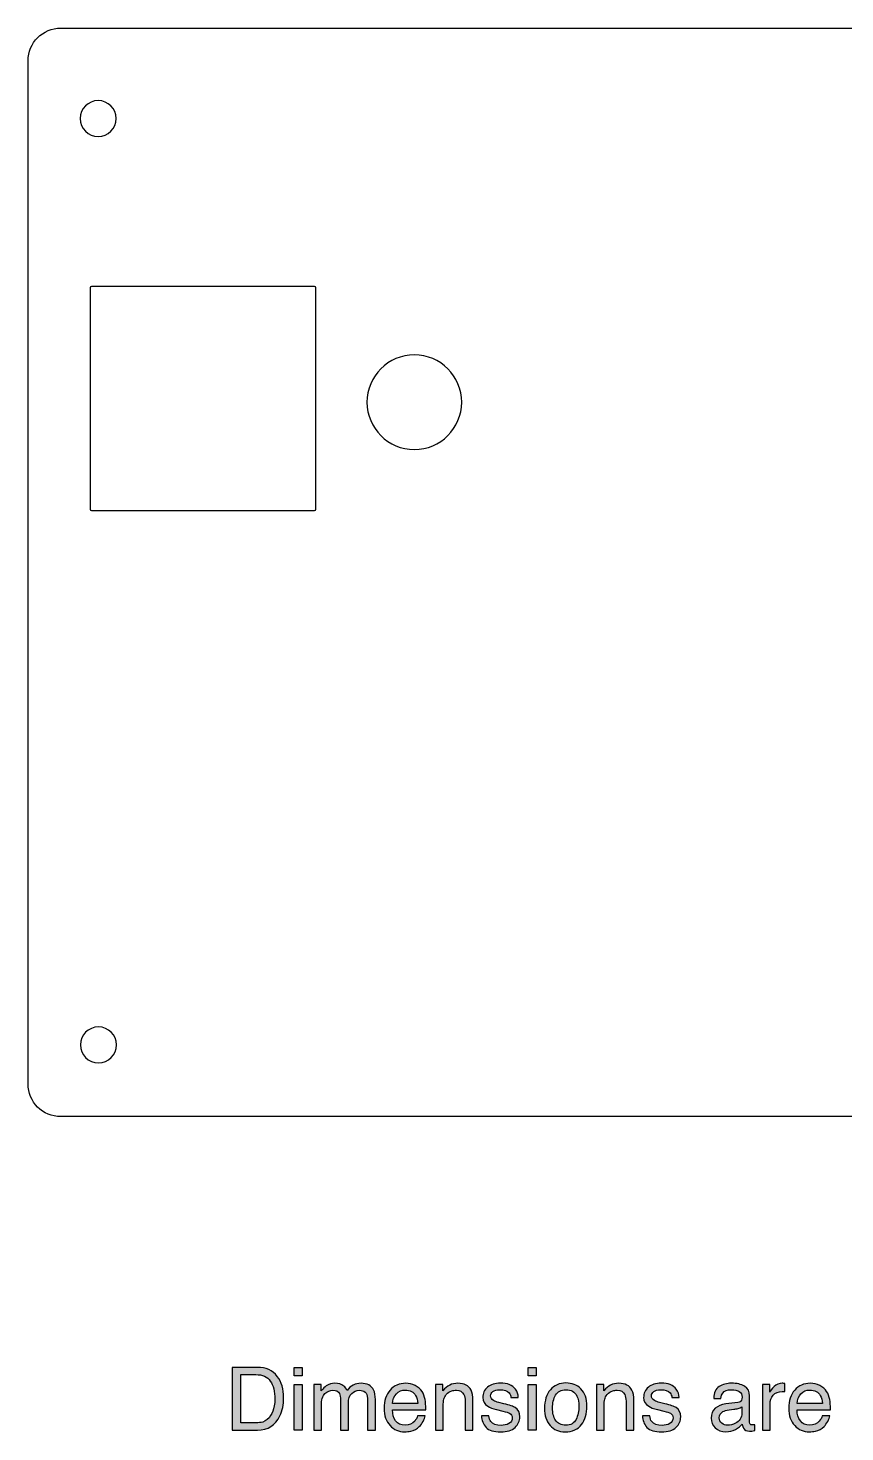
# Model space of a CAD drawing. Extents: x 70 to 208, y 35 to 154.
# Drawn here: x 70.5 to 139.5, y 35.5 to 154.1 of the extents above; entities that cross this region are included whole.
import ezdxf

# ---------------------------------------------------------------- set-up
doc = ezdxf.new("R2010")
doc.units = 0
doc.header["$MEASUREMENT"] = 0
doc.layers.add('LAYER_1', color=7, linetype='CONTINUOUS')

# ---------------------------------------------------------------- blocks, each defined once
blk = doc.blocks.new('BLOCK_3')
at = {"layer": 'LAYER_1', "color": 1}
blk.add_open_spline([(103.11, 126.51), (105.32, 126.51), (107.11, 124.72), (107.11, 122.51), (107.11, 120.31), (105.32, 118.51), (103.11, 118.51), (100.9, 118.51), (99.11, 120.31), (99.11, 122.51), (99.11, 124.72), (100.9, 126.51), (103.11, 126.51)], degree=3, knots=[0, 0, 0, 0, 1, 1, 1, 2, 2, 2, 3, 3, 3, 4, 4, 4, 4], dxfattribs=at)
blk = doc.blocks.new('BLOCK_7')
at = {"layer": 'LAYER_1', "color": 1}
blk.add_open_spline([(94.76, 132.2), (94.76, 132.27), (94.71, 132.32), (94.64, 132.32), (94.64, 132.32), (75.88, 132.32), (75.88, 132.32), (75.81, 132.32), (75.76, 132.27), (75.76, 132.2), (75.76, 132.2), (75.76, 113.44), (75.76, 113.44), (75.76, 113.37), (75.81, 113.32), (75.88, 113.32), (75.88, 113.32), (94.64, 113.32), (94.64, 113.32), (94.71, 113.32), (94.76, 113.37), (94.76, 113.44), (94.76, 113.44), (94.76, 132.2), (94.76, 132.2)], degree=3, knots=[0, 0, 0, 0, 1, 1, 1, 2, 2, 2, 3, 3, 3, 4, 4, 4, 5, 5, 5, 6, 6, 6, 7, 7, 7, 8, 8, 8, 8], dxfattribs=at)
blk = doc.blocks.new('BLOCK_10')
at = {"layer": 'LAYER_1', "color": 1}
blk.add_open_spline([(76.42, 69.71), (77.26, 69.71), (77.95, 69.03), (77.95, 68.19), (77.95, 67.35), (77.26, 66.67), (76.42, 66.67), (75.58, 66.67), (74.9, 67.35), (74.9, 68.19), (74.9, 69.03), (75.58, 69.71), (76.42, 69.71)], degree=3, knots=[0, 0, 0, 0, 1, 1, 1, 2, 2, 2, 3, 3, 3, 4, 4, 4, 4], dxfattribs=at)
blk = doc.blocks.new('BLOCK_11')
at = {"layer": 'LAYER_1', "color": 1}
blk.add_open_spline([(76.4, 148), (77.24, 148), (77.92, 147.32), (77.92, 146.48), (77.92, 145.64), (77.24, 144.96), (76.4, 144.96), (75.56, 144.96), (74.88, 145.64), (74.88, 146.48), (74.88, 147.32), (75.56, 148), (76.4, 148)], degree=3, knots=[0, 0, 0, 0, 1, 1, 1, 2, 2, 2, 3, 3, 3, 4, 4, 4, 4], dxfattribs=at)
blk = doc.blocks.new('BLOCK_12')
at = {"layer": 'LAYER_1'}
h = blk.add_hatch(color=7, dxfattribs=at)
h.dxf.hatch_style = 2
edge = h.paths.add_edge_path()
edge.add_spline(control_points=[(87.73, 40.94), (87.73, 40.94), (89.86, 40.94), (89.86, 40.94), (90.58, 40.94), (91.14, 40.69), (91.53, 40.17), (91.89, 39.7), (92.07, 39.1), (92.07, 38.37), (92.07, 37.8), (91.96, 37.29), (91.75, 36.84), (91.38, 36.03), (90.75, 35.63), (89.85, 35.63), (89.85, 35.63), (87.73, 35.63), (87.73, 35.63), (87.73, 35.63), (87.73, 40.94), (87.73, 40.94)], knot_values=[0, 0, 0, 0, 1, 1, 1, 2, 2, 2, 3, 3, 3, 4, 4, 4, 5, 5, 5, 6, 6, 6, 7, 7, 7, 7], degree=3, periodic=1)
edge = h.paths.add_edge_path()
edge.add_spline(control_points=[(89.72, 36.25), (89.95, 36.25), (90.15, 36.27), (90.3, 36.32), (90.58, 36.42), (90.8, 36.6), (90.97, 36.86), (91.11, 37.08), (91.21, 37.35), (91.28, 37.69), (91.31, 37.89), (91.33, 38.07), (91.33, 38.25), (91.33, 38.9), (91.2, 39.42), (90.94, 39.78), (90.69, 40.14), (90.28, 40.33), (89.71, 40.33), (89.71, 40.33), (88.46, 40.33), (88.46, 40.33), (88.46, 40.33), (88.46, 36.25), (88.46, 36.25), (88.46, 36.25), (89.72, 36.25), (89.72, 36.25)], knot_values=[0, 0, 0, 0, 1, 1, 1, 2, 2, 2, 3, 3, 3, 4, 4, 4, 5, 5, 5, 6, 6, 6, 7, 7, 7, 8, 8, 8, 9, 9, 9, 9], degree=3, periodic=1)
h = blk.add_hatch(color=7, dxfattribs=at)
h.dxf.hatch_style = 2
h.paths.add_polyline_path([(92.96, 40.94), (93.63, 40.94), (93.63, 40.21), (92.96, 40.21)])
h.paths.add_polyline_path([(92.96, 39.49), (93.63, 39.49), (93.63, 35.63), (92.96, 35.63)])
h = blk.add_hatch(color=7, dxfattribs=at)
h.dxf.hatch_style = 2
h.paths.add_polyline_path([(112.73, 40.94), (113.39, 40.94), (113.39, 40.21), (112.73, 40.21)])
h.paths.add_polyline_path([(112.73, 39.49), (113.39, 39.49), (113.39, 35.63), (112.73, 35.63)])
h = blk.add_hatch(color=7, dxfattribs=at)
h.dxf.hatch_style = 2
edge = h.paths.add_edge_path()
edge.add_spline(control_points=[(94.61, 39.5), (94.61, 39.5), (95.25, 39.5), (95.25, 39.5), (95.25, 39.5), (95.25, 38.96), (95.25, 38.96), (95.41, 39.15), (95.55, 39.28), (95.67, 39.37), (95.89, 39.52), (96.13, 39.59), (96.4, 39.59), (96.71, 39.59), (96.96, 39.52), (97.15, 39.36), (97.26, 39.28), (97.35, 39.15), (97.44, 38.98), (97.58, 39.19), (97.75, 39.34), (97.95, 39.44), (98.14, 39.54), (98.36, 39.59), (98.61, 39.59), (99.13, 39.59), (99.48, 39.4), (99.67, 39.03), (99.77, 38.82), (99.82, 38.55), (99.82, 38.21), (99.82, 38.21), (99.82, 35.63), (99.82, 35.63), (99.82, 35.63), (99.15, 35.63), (99.15, 35.63), (99.15, 35.63), (99.15, 38.32), (99.15, 38.32), (99.15, 38.58), (99.08, 38.76), (98.95, 38.85), (98.82, 38.95), (98.67, 39), (98.48, 39), (98.22, 39), (98, 38.91), (97.82, 38.74), (97.64, 38.57), (97.54, 38.28), (97.54, 37.88), (97.54, 37.88), (97.54, 35.63), (97.54, 35.63), (97.54, 35.63), (96.88, 35.63), (96.88, 35.63), (96.88, 35.63), (96.88, 38.16), (96.88, 38.16), (96.88, 38.42), (96.85, 38.61), (96.79, 38.73), (96.69, 38.92), (96.5, 39.01), (96.23, 39.01), (95.99, 39.01), (95.76, 38.91), (95.56, 38.72), (95.36, 38.53), (95.26, 38.18), (95.26, 37.69), (95.26, 37.69), (95.26, 35.63), (95.26, 35.63), (95.26, 35.63), (94.61, 35.63), (94.61, 35.63), (94.61, 35.63), (94.61, 39.5), (94.61, 39.5)], knot_values=[0, 0, 0, 0, 1, 1, 1, 2, 2, 2, 3, 3, 3, 4, 4, 4, 5, 5, 5, 6, 6, 6, 7, 7, 7, 8, 8, 8, 9, 9, 9, 10, 10, 10, 11, 11, 11, 12, 12, 12, 13, 13, 13, 14, 14, 14, 15, 15, 15, 16, 16, 16, 17, 17, 17, 18, 18, 18, 19, 19, 19, 20, 20, 20, 21, 21, 21, 22, 22, 22, 23, 23, 23, 24, 24, 24, 25, 25, 25, 26, 26, 26, 27, 27, 27, 27], degree=3, periodic=1)
h = blk.add_hatch(color=7, dxfattribs=at)
h.dxf.hatch_style = 2
edge = h.paths.add_edge_path()
edge.add_spline(control_points=[(103.17, 39.4), (103.43, 39.27), (103.63, 39.1), (103.76, 38.9), (103.89, 38.7), (103.98, 38.47), (104.02, 38.21), (104.06, 38.03), (104.08, 37.75), (104.08, 37.36), (104.08, 37.36), (101.26, 37.36), (101.26, 37.36), (101.27, 36.97), (101.36, 36.65), (101.53, 36.41), (101.71, 36.17), (101.97, 36.05), (102.34, 36.05), (102.67, 36.05), (102.94, 36.17), (103.14, 36.39), (103.26, 36.52), (103.33, 36.67), (103.38, 36.85), (103.38, 36.85), (104.02, 36.85), (104.02, 36.85), (104.01, 36.7), (103.95, 36.55), (103.85, 36.37), (103.76, 36.2), (103.65, 36.05), (103.53, 35.94), (103.34, 35.75), (103.1, 35.62), (102.81, 35.55), (102.65, 35.51), (102.47, 35.49), (102.28, 35.49), (101.8, 35.49), (101.39, 35.67), (101.06, 36.02), (100.73, 36.37), (100.56, 36.86), (100.56, 37.49), (100.56, 38.12), (100.73, 38.62), (101.06, 39.01), (101.4, 39.4), (101.84, 39.59), (102.38, 39.59), (102.65, 39.59), (102.92, 39.53), (103.17, 39.4)], knot_values=[0, 0, 0, 0, 1, 1, 1, 2, 2, 2, 3, 3, 3, 4, 4, 4, 5, 5, 5, 6, 6, 6, 7, 7, 7, 8, 8, 8, 9, 9, 9, 10, 10, 10, 11, 11, 11, 12, 12, 12, 13, 13, 13, 14, 14, 14, 15, 15, 15, 16, 16, 16, 17, 17, 17, 18, 18, 18, 18], degree=3, periodic=1)
edge = h.paths.add_edge_path()
edge.add_spline(control_points=[(103.41, 37.88), (103.38, 38.16), (103.32, 38.38), (103.22, 38.55), (103.05, 38.87), (102.75, 39.02), (102.34, 39.02), (102.04, 39.02), (101.79, 38.92), (101.59, 38.7), (101.39, 38.48), (101.28, 38.21), (101.27, 37.88), (101.27, 37.88), (103.41, 37.88), (103.41, 37.88)], knot_values=[0, 0, 0, 0, 1, 1, 1, 2, 2, 2, 3, 3, 3, 4, 4, 4, 5, 5, 5, 5], degree=3, periodic=1)
h = blk.add_hatch(color=7, dxfattribs=at)
h.dxf.hatch_style = 2
edge = h.paths.add_edge_path()
edge.add_spline(control_points=[(104.9, 39.5), (104.9, 39.5), (105.52, 39.5), (105.52, 39.5), (105.52, 39.5), (105.52, 38.96), (105.52, 38.96), (105.7, 39.18), (105.9, 39.34), (106.1, 39.44), (106.31, 39.54), (106.53, 39.59), (106.79, 39.59), (107.34, 39.59), (107.71, 39.4), (107.9, 39.02), (108.01, 38.81), (108.06, 38.51), (108.06, 38.12), (108.06, 38.12), (108.06, 35.63), (108.06, 35.63), (108.06, 35.63), (107.4, 35.63), (107.4, 35.63), (107.4, 35.63), (107.4, 38.07), (107.4, 38.07), (107.4, 38.31), (107.36, 38.5), (107.29, 38.64), (107.18, 38.88), (106.97, 39.01), (106.66, 39.01), (106.51, 39.01), (106.38, 38.99), (106.28, 38.96), (106.1, 38.91), (105.95, 38.8), (105.81, 38.64), (105.7, 38.51), (105.63, 38.38), (105.6, 38.24), (105.57, 38.11), (105.55, 37.91), (105.55, 37.66), (105.55, 37.66), (105.55, 35.63), (105.55, 35.63), (105.55, 35.63), (104.9, 35.63), (104.9, 35.63), (104.9, 35.63), (104.9, 39.5), (104.9, 39.5)], knot_values=[0, 0, 0, 0, 1, 1, 1, 2, 2, 2, 3, 3, 3, 4, 4, 4, 5, 5, 5, 6, 6, 6, 7, 7, 7, 8, 8, 8, 9, 9, 9, 10, 10, 10, 11, 11, 11, 12, 12, 12, 13, 13, 13, 14, 14, 14, 15, 15, 15, 16, 16, 16, 17, 17, 17, 18, 18, 18, 18], degree=3, periodic=1)
h = blk.add_hatch(color=7, dxfattribs=at)
h.dxf.hatch_style = 2
edge = h.paths.add_edge_path()
edge.add_spline(control_points=[(109.41, 36.85), (109.43, 36.63), (109.48, 36.46), (109.57, 36.35), (109.74, 36.14), (110.03, 36.03), (110.45, 36.03), (110.69, 36.03), (110.91, 36.08), (111.1, 36.19), (111.28, 36.29), (111.38, 36.46), (111.38, 36.68), (111.38, 36.84), (111.3, 36.97), (111.15, 37.06), (111.06, 37.11), (110.87, 37.17), (110.59, 37.24), (110.59, 37.24), (110.06, 37.37), (110.06, 37.37), (109.72, 37.45), (109.48, 37.54), (109.32, 37.65), (109.03, 37.82), (108.89, 38.06), (108.89, 38.38), (108.89, 38.74), (109.02, 39.04), (109.29, 39.27), (109.56, 39.49), (109.92, 39.61), (110.37, 39.61), (110.96, 39.61), (111.39, 39.43), (111.65, 39.09), (111.82, 38.88), (111.89, 38.64), (111.89, 38.39), (111.89, 38.39), (111.27, 38.39), (111.27, 38.39), (111.26, 38.54), (111.21, 38.67), (111.12, 38.79), (110.96, 38.96), (110.7, 39.05), (110.32, 39.05), (110.07, 39.05), (109.88, 39), (109.75, 38.9), (109.62, 38.81), (109.55, 38.69), (109.55, 38.53), (109.55, 38.37), (109.64, 38.23), (109.81, 38.13), (109.91, 38.07), (110.05, 38.02), (110.24, 37.97), (110.24, 37.97), (110.68, 37.87), (110.68, 37.87), (111.16, 37.75), (111.48, 37.64), (111.64, 37.54), (111.89, 37.37), (112.02, 37.11), (112.02, 36.75), (112.02, 36.41), (111.89, 36.11), (111.62, 35.86), (111.36, 35.61), (110.95, 35.48), (110.41, 35.48), (109.83, 35.48), (109.42, 35.61), (109.17, 35.87), (108.93, 36.14), (108.8, 36.46), (108.78, 36.85), (108.78, 36.85), (109.41, 36.85), (109.41, 36.85)], knot_values=[0, 0, 0, 0, 1, 1, 1, 2, 2, 2, 3, 3, 3, 4, 4, 4, 5, 5, 5, 6, 6, 6, 7, 7, 7, 8, 8, 8, 9, 9, 9, 10, 10, 10, 11, 11, 11, 12, 12, 12, 13, 13, 13, 14, 14, 14, 15, 15, 15, 16, 16, 16, 17, 17, 17, 18, 18, 18, 19, 19, 19, 20, 20, 20, 21, 21, 21, 22, 22, 22, 23, 23, 23, 24, 24, 24, 25, 25, 25, 26, 26, 26, 27, 27, 27, 28, 28, 28, 28], degree=3, periodic=1)
h = blk.add_hatch(color=7, dxfattribs=at)
h.dxf.hatch_style = 2
edge = h.paths.add_edge_path()
edge.add_spline(control_points=[(117.18, 39.12), (117.52, 38.79), (117.69, 38.3), (117.69, 37.65), (117.69, 37.03), (117.54, 36.51), (117.24, 36.1), (116.94, 35.7), (116.47, 35.49), (115.83, 35.49), (115.31, 35.49), (114.89, 35.67), (114.57, 36.03), (114.26, 36.39), (114.11, 36.88), (114.11, 37.48), (114.11, 38.14), (114.27, 38.65), (114.6, 39.04), (114.93, 39.42), (115.37, 39.62), (115.92, 39.62), (116.42, 39.62), (116.84, 39.45), (117.18, 39.12)], knot_values=[0, 0, 0, 0, 1, 1, 1, 2, 2, 2, 3, 3, 3, 4, 4, 4, 5, 5, 5, 6, 6, 6, 7, 7, 7, 8, 8, 8, 8], degree=3, periodic=1)
edge = h.paths.add_edge_path()
edge.add_spline(control_points=[(116.77, 36.54), (116.93, 36.87), (117.01, 37.23), (117.01, 37.63), (117.01, 37.99), (116.95, 38.29), (116.84, 38.51), (116.66, 38.87), (116.35, 39.05), (115.9, 39.05), (115.51, 39.05), (115.22, 38.9), (115.04, 38.59), (114.87, 38.29), (114.78, 37.92), (114.78, 37.5), (114.78, 37.08), (114.87, 36.74), (115.04, 36.47), (115.22, 36.19), (115.51, 36.05), (115.9, 36.05), (116.32, 36.05), (116.62, 36.22), (116.77, 36.54)], knot_values=[0, 0, 0, 0, 1, 1, 1, 2, 2, 2, 3, 3, 3, 4, 4, 4, 5, 5, 5, 6, 6, 6, 7, 7, 7, 8, 8, 8, 8], degree=3, periodic=1)
h = blk.add_hatch(color=7, dxfattribs=at)
h.dxf.hatch_style = 2
edge = h.paths.add_edge_path()
edge.add_spline(control_points=[(118.49, 39.5), (118.49, 39.5), (119.11, 39.5), (119.11, 39.5), (119.11, 39.5), (119.11, 38.96), (119.11, 38.96), (119.29, 39.18), (119.49, 39.34), (119.69, 39.44), (119.9, 39.54), (120.13, 39.59), (120.38, 39.59), (120.93, 39.59), (121.3, 39.4), (121.49, 39.02), (121.6, 38.81), (121.65, 38.51), (121.65, 38.12), (121.65, 38.12), (121.65, 35.63), (121.65, 35.63), (121.65, 35.63), (120.99, 35.63), (120.99, 35.63), (120.99, 35.63), (120.99, 38.07), (120.99, 38.07), (120.99, 38.31), (120.95, 38.5), (120.88, 38.64), (120.77, 38.88), (120.56, 39.01), (120.25, 39.01), (120.1, 39.01), (119.97, 38.99), (119.87, 38.96), (119.69, 38.91), (119.54, 38.8), (119.4, 38.64), (119.29, 38.51), (119.22, 38.38), (119.19, 38.24), (119.16, 38.11), (119.14, 37.91), (119.14, 37.66), (119.14, 37.66), (119.14, 35.63), (119.14, 35.63), (119.14, 35.63), (118.49, 35.63), (118.49, 35.63), (118.49, 35.63), (118.49, 39.5), (118.49, 39.5)], knot_values=[0, 0, 0, 0, 1, 1, 1, 2, 2, 2, 3, 3, 3, 4, 4, 4, 5, 5, 5, 6, 6, 6, 7, 7, 7, 8, 8, 8, 9, 9, 9, 10, 10, 10, 11, 11, 11, 12, 12, 12, 13, 13, 13, 14, 14, 14, 15, 15, 15, 16, 16, 16, 17, 17, 17, 18, 18, 18, 18], degree=3, periodic=1)
h = blk.add_hatch(color=7, dxfattribs=at)
h.dxf.hatch_style = 2
edge = h.paths.add_edge_path()
edge.add_spline(control_points=[(123, 36.85), (123.02, 36.63), (123.07, 36.46), (123.16, 36.35), (123.33, 36.14), (123.62, 36.03), (124.04, 36.03), (124.28, 36.03), (124.5, 36.08), (124.69, 36.19), (124.87, 36.29), (124.97, 36.46), (124.97, 36.68), (124.97, 36.84), (124.89, 36.97), (124.74, 37.06), (124.65, 37.11), (124.46, 37.17), (124.18, 37.24), (124.18, 37.24), (123.65, 37.37), (123.65, 37.37), (123.31, 37.45), (123.07, 37.54), (122.91, 37.65), (122.62, 37.82), (122.48, 38.06), (122.48, 38.38), (122.48, 38.74), (122.62, 39.04), (122.88, 39.27), (123.15, 39.49), (123.51, 39.61), (123.96, 39.61), (124.55, 39.61), (124.98, 39.43), (125.24, 39.09), (125.41, 38.88), (125.48, 38.64), (125.48, 38.39), (125.48, 38.39), (124.87, 38.39), (124.87, 38.39), (124.85, 38.54), (124.8, 38.67), (124.71, 38.79), (124.55, 38.96), (124.29, 39.05), (123.91, 39.05), (123.66, 39.05), (123.47, 39), (123.34, 38.9), (123.21, 38.81), (123.14, 38.69), (123.14, 38.53), (123.14, 38.37), (123.23, 38.23), (123.4, 38.13), (123.5, 38.07), (123.64, 38.02), (123.83, 37.97), (123.83, 37.97), (124.27, 37.87), (124.27, 37.87), (124.75, 37.75), (125.07, 37.64), (125.23, 37.54), (125.48, 37.37), (125.61, 37.11), (125.61, 36.75), (125.61, 36.41), (125.48, 36.11), (125.21, 35.86), (124.95, 35.61), (124.54, 35.48), (124, 35.48), (123.42, 35.48), (123.01, 35.61), (122.76, 35.87), (122.52, 36.14), (122.39, 36.46), (122.37, 36.85), (122.37, 36.85), (123, 36.85), (123, 36.85)], knot_values=[0, 0, 0, 0, 1, 1, 1, 2, 2, 2, 3, 3, 3, 4, 4, 4, 5, 5, 5, 6, 6, 6, 7, 7, 7, 8, 8, 8, 9, 9, 9, 10, 10, 10, 11, 11, 11, 12, 12, 12, 13, 13, 13, 14, 14, 14, 15, 15, 15, 16, 16, 16, 17, 17, 17, 18, 18, 18, 19, 19, 19, 20, 20, 20, 21, 21, 21, 22, 22, 22, 23, 23, 23, 24, 24, 24, 25, 25, 25, 26, 26, 26, 27, 27, 27, 28, 28, 28, 28], degree=3, periodic=1)
h = blk.add_hatch(color=7, dxfattribs=at)
h.dxf.hatch_style = 2
edge = h.paths.add_edge_path()
edge.add_spline(control_points=[(130.45, 37.98), (130.6, 37.99), (130.7, 38.06), (130.75, 38.16), (130.78, 38.22), (130.79, 38.3), (130.79, 38.41), (130.79, 38.64), (130.72, 38.8), (130.56, 38.9), (130.4, 39), (130.17, 39.05), (129.88, 39.05), (129.54, 39.05), (129.3, 38.96), (129.16, 38.77), (129.08, 38.67), (129.03, 38.52), (129, 38.32), (129, 38.32), (128.4, 38.32), (128.4, 38.32), (128.41, 38.8), (128.56, 39.13), (128.86, 39.32), (129.16, 39.5), (129.5, 39.6), (129.89, 39.6), (130.35, 39.6), (130.72, 39.51), (131, 39.34), (131.29, 39.16), (131.43, 38.89), (131.43, 38.53), (131.43, 38.53), (131.43, 36.3), (131.43, 36.3), (131.43, 36.23), (131.44, 36.17), (131.47, 36.13), (131.5, 36.09), (131.55, 36.07), (131.64, 36.07), (131.67, 36.07), (131.71, 36.07), (131.74, 36.08), (131.78, 36.08), (131.82, 36.09), (131.86, 36.09), (131.86, 36.09), (131.86, 35.61), (131.86, 35.61), (131.76, 35.58), (131.68, 35.57), (131.63, 35.56), (131.57, 35.55), (131.5, 35.55), (131.41, 35.55), (131.18, 35.55), (131.02, 35.63), (130.92, 35.79), (130.87, 35.87), (130.83, 35.99), (130.81, 36.14), (130.68, 35.97), (130.49, 35.82), (130.24, 35.69), (129.99, 35.56), (129.71, 35.5), (129.42, 35.5), (129.06, 35.5), (128.76, 35.61), (128.53, 35.83), (128.31, 36.05), (128.19, 36.32), (128.19, 36.65), (128.19, 37), (128.31, 37.28), (128.53, 37.48), (128.75, 37.68), (129.05, 37.8), (129.41, 37.85), (129.41, 37.85), (130.45, 37.98), (130.45, 37.98)], knot_values=[0, 0, 0, 0, 1, 1, 1, 2, 2, 2, 3, 3, 3, 4, 4, 4, 5, 5, 5, 6, 6, 6, 7, 7, 7, 8, 8, 8, 9, 9, 9, 10, 10, 10, 11, 11, 11, 12, 12, 12, 13, 13, 13, 14, 14, 14, 15, 15, 15, 16, 16, 16, 17, 17, 17, 18, 18, 18, 19, 19, 19, 20, 20, 20, 21, 21, 21, 22, 22, 22, 23, 23, 23, 24, 24, 24, 25, 25, 25, 26, 26, 26, 27, 27, 27, 28, 28, 28, 28], degree=3, periodic=1)
edge = h.paths.add_edge_path()
edge.add_spline(control_points=[(129.08, 36.22), (129.22, 36.11), (129.38, 36.05), (129.57, 36.05), (129.8, 36.05), (130.02, 36.11), (130.23, 36.21), (130.59, 36.39), (130.78, 36.68), (130.78, 37.08), (130.78, 37.08), (130.78, 37.6), (130.78, 37.6), (130.7, 37.55), (130.59, 37.51), (130.47, 37.47), (130.34, 37.44), (130.22, 37.41), (130.1, 37.4), (130.1, 37.4), (129.71, 37.35), (129.71, 37.35), (129.47, 37.32), (129.29, 37.27), (129.18, 37.2), (128.97, 37.09), (128.87, 36.91), (128.87, 36.66), (128.87, 36.47), (128.94, 36.32), (129.08, 36.22)], knot_values=[0, 0, 0, 0, 1, 1, 1, 2, 2, 2, 3, 3, 3, 4, 4, 4, 5, 5, 5, 6, 6, 6, 7, 7, 7, 8, 8, 8, 9, 9, 9, 10, 10, 10, 10], degree=3, periodic=1)
h = blk.add_hatch(color=7, dxfattribs=at)
h.dxf.hatch_style = 2
edge = h.paths.add_edge_path()
edge.add_spline(control_points=[(132.51, 39.5), (132.51, 39.5), (133.13, 39.5), (133.13, 39.5), (133.13, 39.5), (133.13, 38.84), (133.13, 38.84), (133.18, 38.97), (133.31, 39.12), (133.5, 39.31), (133.7, 39.5), (133.93, 39.59), (134.19, 39.59), (134.2, 39.59), (134.22, 39.59), (134.25, 39.59), (134.28, 39.59), (134.33, 39.58), (134.4, 39.57), (134.4, 39.57), (134.4, 38.89), (134.4, 38.89), (134.36, 38.89), (134.32, 38.9), (134.29, 38.9), (134.26, 38.9), (134.22, 38.9), (134.18, 38.9), (133.86, 38.9), (133.6, 38.8), (133.43, 38.59), (133.25, 38.38), (133.16, 38.13), (133.16, 37.86), (133.16, 37.86), (133.16, 35.63), (133.16, 35.63), (133.16, 35.63), (132.51, 35.63), (132.51, 35.63), (132.51, 35.63), (132.51, 39.5), (132.51, 39.5)], knot_values=[0, 0, 0, 0, 1, 1, 1, 2, 2, 2, 3, 3, 3, 4, 4, 4, 5, 5, 5, 6, 6, 6, 7, 7, 7, 8, 8, 8, 9, 9, 9, 10, 10, 10, 11, 11, 11, 12, 12, 12, 13, 13, 13, 14, 14, 14, 14], degree=3, periodic=1)
h = blk.add_hatch(color=7, dxfattribs=at)
h.dxf.hatch_style = 2
edge = h.paths.add_edge_path()
edge.add_spline(control_points=[(137.35, 39.4), (137.61, 39.27), (137.81, 39.1), (137.94, 38.9), (138.07, 38.7), (138.16, 38.47), (138.2, 38.21), (138.24, 38.03), (138.26, 37.75), (138.26, 37.36), (138.26, 37.36), (135.44, 37.36), (135.44, 37.36), (135.45, 36.97), (135.54, 36.65), (135.72, 36.41), (135.89, 36.17), (136.15, 36.05), (136.52, 36.05), (136.85, 36.05), (137.12, 36.17), (137.32, 36.39), (137.44, 36.52), (137.52, 36.67), (137.56, 36.85), (137.56, 36.85), (138.2, 36.85), (138.2, 36.85), (138.19, 36.7), (138.13, 36.55), (138.03, 36.37), (137.94, 36.2), (137.83, 36.05), (137.72, 35.94), (137.52, 35.75), (137.28, 35.62), (136.99, 35.55), (136.83, 35.51), (136.66, 35.49), (136.46, 35.49), (135.98, 35.49), (135.57, 35.67), (135.24, 36.02), (134.91, 36.37), (134.74, 36.86), (134.74, 37.49), (134.74, 38.12), (134.91, 38.62), (135.24, 39.01), (135.58, 39.4), (136.02, 39.59), (136.56, 39.59), (136.83, 39.59), (137.1, 39.53), (137.35, 39.4)], knot_values=[0, 0, 0, 0, 1, 1, 1, 2, 2, 2, 3, 3, 3, 4, 4, 4, 5, 5, 5, 6, 6, 6, 7, 7, 7, 8, 8, 8, 9, 9, 9, 10, 10, 10, 11, 11, 11, 12, 12, 12, 13, 13, 13, 14, 14, 14, 15, 15, 15, 16, 16, 16, 17, 17, 17, 18, 18, 18, 18], degree=3, periodic=1)
edge = h.paths.add_edge_path()
edge.add_spline(control_points=[(137.59, 37.88), (137.56, 38.16), (137.5, 38.38), (137.4, 38.55), (137.23, 38.87), (136.93, 39.02), (136.52, 39.02), (136.22, 39.02), (135.97, 38.92), (135.77, 38.7), (135.57, 38.48), (135.46, 38.21), (135.45, 37.88), (135.45, 37.88), (137.59, 37.88), (137.59, 37.88)], knot_values=[0, 0, 0, 0, 1, 1, 1, 2, 2, 2, 3, 3, 3, 4, 4, 4, 5, 5, 5, 5], degree=3, periodic=1)
for points in [[(92.96, 40.94), (93.63, 40.94), (93.63, 40.21), (92.96, 40.21), (92.96, 40.94)], [(112.73, 40.94), (113.39, 40.94), (113.39, 40.21), (112.73, 40.21), (112.73, 40.94)], [(92.96, 39.49), (93.63, 39.49), (93.63, 35.63), (92.96, 35.63), (92.96, 39.49)], [(112.73, 39.49), (113.39, 39.49), (113.39, 35.63), (112.73, 35.63), (112.73, 39.49)]]:
    blk.add_lwpolyline(points, dxfattribs=at)
for points, knots in [([(87.73, 40.94), (87.73, 40.94), (89.86, 40.94), (89.86, 40.94), (90.58, 40.94), (91.14, 40.69), (91.53, 40.17), (91.89, 39.7), (92.07, 39.1), (92.07, 38.37), (92.07, 37.8), (91.96, 37.29), (91.75, 36.84), (91.38, 36.03), (90.75, 35.63), (89.85, 35.63), (89.85, 35.63), (87.73, 35.63), (87.73, 35.63), (87.73, 35.63), (87.73, 40.94), (87.73, 40.94)], [0, 0, 0, 0, 1, 1, 1, 2, 2, 2, 3, 3, 3, 4, 4, 4, 5, 5, 5, 6, 6, 6, 7, 7, 7, 7]), ([(89.72, 36.25), (89.95, 36.25), (90.15, 36.27), (90.3, 36.32), (90.58, 36.42), (90.8, 36.6), (90.97, 36.86), (91.11, 37.08), (91.21, 37.35), (91.28, 37.69), (91.31, 37.89), (91.33, 38.07), (91.33, 38.25), (91.33, 38.9), (91.2, 39.42), (90.94, 39.78), (90.69, 40.14), (90.28, 40.33), (89.71, 40.33), (89.71, 40.33), (88.46, 40.33), (88.46, 40.33), (88.46, 40.33), (88.46, 36.25), (88.46, 36.25), (88.46, 36.25), (89.72, 36.25), (89.72, 36.25)], [0, 0, 0, 0, 1, 1, 1, 2, 2, 2, 3, 3, 3, 4, 4, 4, 5, 5, 5, 6, 6, 6, 7, 7, 7, 8, 8, 8, 9, 9, 9, 9]), ([(94.61, 39.5), (94.61, 39.5), (95.25, 39.5), (95.25, 39.5), (95.25, 39.5), (95.25, 38.96), (95.25, 38.96), (95.41, 39.15), (95.55, 39.28), (95.67, 39.37), (95.89, 39.52), (96.13, 39.59), (96.4, 39.59), (96.71, 39.59), (96.96, 39.52), (97.15, 39.36), (97.26, 39.28), (97.35, 39.15), (97.44, 38.98), (97.58, 39.19), (97.75, 39.34), (97.95, 39.44), (98.14, 39.54), (98.36, 39.59), (98.61, 39.59), (99.13, 39.59), (99.48, 39.4), (99.67, 39.03), (99.77, 38.82), (99.82, 38.55), (99.82, 38.21), (99.82, 38.21), (99.82, 35.63), (99.82, 35.63), (99.82, 35.63), (99.15, 35.63), (99.15, 35.63), (99.15, 35.63), (99.15, 38.32), (99.15, 38.32), (99.15, 38.58), (99.08, 38.76), (98.95, 38.85), (98.82, 38.95), (98.67, 39), (98.48, 39), (98.22, 39), (98, 38.91), (97.82, 38.74), (97.64, 38.57), (97.54, 38.28), (97.54, 37.88), (97.54, 37.88), (97.54, 35.63), (97.54, 35.63), (97.54, 35.63), (96.88, 35.63), (96.88, 35.63), (96.88, 35.63), (96.88, 38.16), (96.88, 38.16), (96.88, 38.42), (96.85, 38.61), (96.79, 38.73), (96.69, 38.92), (96.5, 39.01), (96.23, 39.01), (95.99, 39.01), (95.76, 38.91), (95.56, 38.72), (95.36, 38.53), (95.26, 38.18), (95.26, 37.69), (95.26, 37.69), (95.26, 35.63), (95.26, 35.63), (95.26, 35.63), (94.61, 35.63), (94.61, 35.63), (94.61, 35.63), (94.61, 39.5), (94.61, 39.5)], [0, 0, 0, 0, 1, 1, 1, 2, 2, 2, 3, 3, 3, 4, 4, 4, 5, 5, 5, 6, 6, 6, 7, 7, 7, 8, 8, 8, 9, 9, 9, 10, 10, 10, 11, 11, 11, 12, 12, 12, 13, 13, 13, 14, 14, 14, 15, 15, 15, 16, 16, 16, 17, 17, 17, 18, 18, 18, 19, 19, 19, 20, 20, 20, 21, 21, 21, 22, 22, 22, 23, 23, 23, 24, 24, 24, 25, 25, 25, 26, 26, 26, 27, 27, 27, 27]), ([(103.17, 39.4), (103.43, 39.27), (103.63, 39.1), (103.76, 38.9), (103.89, 38.7), (103.98, 38.47), (104.02, 38.21), (104.06, 38.03), (104.08, 37.75), (104.08, 37.36), (104.08, 37.36), (101.26, 37.36), (101.26, 37.36), (101.27, 36.97), (101.36, 36.65), (101.53, 36.41), (101.71, 36.17), (101.97, 36.05), (102.34, 36.05), (102.67, 36.05), (102.94, 36.17), (103.14, 36.39), (103.26, 36.52), (103.33, 36.67), (103.38, 36.85), (103.38, 36.85), (104.02, 36.85), (104.02, 36.85), (104.01, 36.7), (103.95, 36.55), (103.85, 36.37), (103.76, 36.2), (103.65, 36.05), (103.53, 35.94), (103.34, 35.75), (103.1, 35.62), (102.81, 35.55), (102.65, 35.51), (102.47, 35.49), (102.28, 35.49), (101.8, 35.49), (101.39, 35.67), (101.06, 36.02), (100.73, 36.37), (100.56, 36.86), (100.56, 37.49), (100.56, 38.12), (100.73, 38.62), (101.06, 39.01), (101.4, 39.4), (101.84, 39.59), (102.38, 39.59), (102.65, 39.59), (102.92, 39.53), (103.17, 39.4)], [0, 0, 0, 0, 1, 1, 1, 2, 2, 2, 3, 3, 3, 4, 4, 4, 5, 5, 5, 6, 6, 6, 7, 7, 7, 8, 8, 8, 9, 9, 9, 10, 10, 10, 11, 11, 11, 12, 12, 12, 13, 13, 13, 14, 14, 14, 15, 15, 15, 16, 16, 16, 17, 17, 17, 18, 18, 18, 18]), ([(104.9, 39.5), (104.9, 39.5), (105.52, 39.5), (105.52, 39.5), (105.52, 39.5), (105.52, 38.96), (105.52, 38.96), (105.7, 39.18), (105.9, 39.34), (106.1, 39.44), (106.31, 39.54), (106.53, 39.59), (106.79, 39.59), (107.34, 39.59), (107.71, 39.4), (107.9, 39.02), (108.01, 38.81), (108.06, 38.51), (108.06, 38.12), (108.06, 38.12), (108.06, 35.63), (108.06, 35.63), (108.06, 35.63), (107.4, 35.63), (107.4, 35.63), (107.4, 35.63), (107.4, 38.07), (107.4, 38.07), (107.4, 38.31), (107.36, 38.5), (107.29, 38.64), (107.18, 38.88), (106.97, 39.01), (106.66, 39.01), (106.51, 39.01), (106.38, 38.99), (106.28, 38.96), (106.1, 38.91), (105.95, 38.8), (105.81, 38.64), (105.7, 38.51), (105.63, 38.38), (105.6, 38.24), (105.57, 38.11), (105.55, 37.91), (105.55, 37.66), (105.55, 37.66), (105.55, 35.63), (105.55, 35.63), (105.55, 35.63), (104.9, 35.63), (104.9, 35.63), (104.9, 35.63), (104.9, 39.5), (104.9, 39.5)], [0, 0, 0, 0, 1, 1, 1, 2, 2, 2, 3, 3, 3, 4, 4, 4, 5, 5, 5, 6, 6, 6, 7, 7, 7, 8, 8, 8, 9, 9, 9, 10, 10, 10, 11, 11, 11, 12, 12, 12, 13, 13, 13, 14, 14, 14, 15, 15, 15, 16, 16, 16, 17, 17, 17, 18, 18, 18, 18]), ([(109.41, 36.85), (109.43, 36.63), (109.48, 36.46), (109.57, 36.35), (109.74, 36.14), (110.03, 36.03), (110.45, 36.03), (110.69, 36.03), (110.91, 36.08), (111.1, 36.19), (111.28, 36.29), (111.38, 36.46), (111.38, 36.68), (111.38, 36.84), (111.3, 36.97), (111.15, 37.06), (111.06, 37.11), (110.87, 37.17), (110.59, 37.24), (110.59, 37.24), (110.06, 37.37), (110.06, 37.37), (109.72, 37.45), (109.48, 37.54), (109.32, 37.65), (109.03, 37.82), (108.89, 38.06), (108.89, 38.38), (108.89, 38.74), (109.02, 39.04), (109.29, 39.27), (109.56, 39.49), (109.92, 39.61), (110.37, 39.61), (110.96, 39.61), (111.39, 39.43), (111.65, 39.09), (111.82, 38.88), (111.89, 38.64), (111.89, 38.39), (111.89, 38.39), (111.27, 38.39), (111.27, 38.39), (111.26, 38.54), (111.21, 38.67), (111.12, 38.79), (110.96, 38.96), (110.7, 39.05), (110.32, 39.05), (110.07, 39.05), (109.88, 39), (109.75, 38.9), (109.62, 38.81), (109.55, 38.69), (109.55, 38.53), (109.55, 38.37), (109.64, 38.23), (109.81, 38.13), (109.91, 38.07), (110.05, 38.02), (110.24, 37.97), (110.24, 37.97), (110.68, 37.87), (110.68, 37.87), (111.16, 37.75), (111.48, 37.64), (111.64, 37.54), (111.89, 37.37), (112.02, 37.11), (112.02, 36.75), (112.02, 36.41), (111.89, 36.11), (111.62, 35.86), (111.36, 35.61), (110.95, 35.48), (110.41, 35.48), (109.83, 35.48), (109.42, 35.61), (109.17, 35.87), (108.93, 36.14), (108.8, 36.46), (108.78, 36.85), (108.78, 36.85), (109.41, 36.85), (109.41, 36.85)], [0, 0, 0, 0, 1, 1, 1, 2, 2, 2, 3, 3, 3, 4, 4, 4, 5, 5, 5, 6, 6, 6, 7, 7, 7, 8, 8, 8, 9, 9, 9, 10, 10, 10, 11, 11, 11, 12, 12, 12, 13, 13, 13, 14, 14, 14, 15, 15, 15, 16, 16, 16, 17, 17, 17, 18, 18, 18, 19, 19, 19, 20, 20, 20, 21, 21, 21, 22, 22, 22, 23, 23, 23, 24, 24, 24, 25, 25, 25, 26, 26, 26, 27, 27, 27, 28, 28, 28, 28]), ([(117.18, 39.12), (117.52, 38.79), (117.69, 38.3), (117.69, 37.65), (117.69, 37.03), (117.54, 36.51), (117.24, 36.1), (116.94, 35.7), (116.47, 35.49), (115.83, 35.49), (115.31, 35.49), (114.89, 35.67), (114.57, 36.03), (114.26, 36.39), (114.11, 36.88), (114.11, 37.48), (114.11, 38.14), (114.27, 38.65), (114.6, 39.04), (114.93, 39.42), (115.37, 39.62), (115.92, 39.62), (116.42, 39.62), (116.84, 39.45), (117.18, 39.12)], [0, 0, 0, 0, 1, 1, 1, 2, 2, 2, 3, 3, 3, 4, 4, 4, 5, 5, 5, 6, 6, 6, 7, 7, 7, 8, 8, 8, 8]), ([(118.49, 39.5), (118.49, 39.5), (119.11, 39.5), (119.11, 39.5), (119.11, 39.5), (119.11, 38.96), (119.11, 38.96), (119.29, 39.18), (119.49, 39.34), (119.69, 39.44), (119.9, 39.54), (120.13, 39.59), (120.38, 39.59), (120.93, 39.59), (121.3, 39.4), (121.49, 39.02), (121.6, 38.81), (121.65, 38.51), (121.65, 38.12), (121.65, 38.12), (121.65, 35.63), (121.65, 35.63), (121.65, 35.63), (120.99, 35.63), (120.99, 35.63), (120.99, 35.63), (120.99, 38.07), (120.99, 38.07), (120.99, 38.31), (120.95, 38.5), (120.88, 38.64), (120.77, 38.88), (120.56, 39.01), (120.25, 39.01), (120.1, 39.01), (119.97, 38.99), (119.87, 38.96), (119.69, 38.91), (119.54, 38.8), (119.4, 38.64), (119.29, 38.51), (119.22, 38.38), (119.19, 38.24), (119.16, 38.11), (119.14, 37.91), (119.14, 37.66), (119.14, 37.66), (119.14, 35.63), (119.14, 35.63), (119.14, 35.63), (118.49, 35.63), (118.49, 35.63), (118.49, 35.63), (118.49, 39.5), (118.49, 39.5)], [0, 0, 0, 0, 1, 1, 1, 2, 2, 2, 3, 3, 3, 4, 4, 4, 5, 5, 5, 6, 6, 6, 7, 7, 7, 8, 8, 8, 9, 9, 9, 10, 10, 10, 11, 11, 11, 12, 12, 12, 13, 13, 13, 14, 14, 14, 15, 15, 15, 16, 16, 16, 17, 17, 17, 18, 18, 18, 18]), ([(123, 36.85), (123.02, 36.63), (123.07, 36.46), (123.16, 36.35), (123.33, 36.14), (123.62, 36.03), (124.04, 36.03), (124.28, 36.03), (124.5, 36.08), (124.69, 36.19), (124.87, 36.29), (124.97, 36.46), (124.97, 36.68), (124.97, 36.84), (124.89, 36.97), (124.74, 37.06), (124.65, 37.11), (124.46, 37.17), (124.18, 37.24), (124.18, 37.24), (123.65, 37.37), (123.65, 37.37), (123.31, 37.45), (123.07, 37.54), (122.91, 37.65), (122.62, 37.82), (122.48, 38.06), (122.48, 38.38), (122.48, 38.74), (122.62, 39.04), (122.88, 39.27), (123.15, 39.49), (123.51, 39.61), (123.96, 39.61), (124.55, 39.61), (124.98, 39.43), (125.24, 39.09), (125.41, 38.88), (125.48, 38.64), (125.48, 38.39), (125.48, 38.39), (124.87, 38.39), (124.87, 38.39), (124.85, 38.54), (124.8, 38.67), (124.71, 38.79), (124.55, 38.96), (124.29, 39.05), (123.91, 39.05), (123.66, 39.05), (123.47, 39), (123.34, 38.9), (123.21, 38.81), (123.14, 38.69), (123.14, 38.53), (123.14, 38.37), (123.23, 38.23), (123.4, 38.13), (123.5, 38.07), (123.64, 38.02), (123.83, 37.97), (123.83, 37.97), (124.27, 37.87), (124.27, 37.87), (124.75, 37.75), (125.07, 37.64), (125.23, 37.54), (125.48, 37.37), (125.61, 37.11), (125.61, 36.75), (125.61, 36.41), (125.48, 36.11), (125.21, 35.86), (124.95, 35.61), (124.54, 35.48), (124, 35.48), (123.42, 35.48), (123.01, 35.61), (122.76, 35.87), (122.52, 36.14), (122.39, 36.46), (122.37, 36.85), (122.37, 36.85), (123, 36.85), (123, 36.85)], [0, 0, 0, 0, 1, 1, 1, 2, 2, 2, 3, 3, 3, 4, 4, 4, 5, 5, 5, 6, 6, 6, 7, 7, 7, 8, 8, 8, 9, 9, 9, 10, 10, 10, 11, 11, 11, 12, 12, 12, 13, 13, 13, 14, 14, 14, 15, 15, 15, 16, 16, 16, 17, 17, 17, 18, 18, 18, 19, 19, 19, 20, 20, 20, 21, 21, 21, 22, 22, 22, 23, 23, 23, 24, 24, 24, 25, 25, 25, 26, 26, 26, 27, 27, 27, 28, 28, 28, 28]), ([(130.45, 37.98), (130.6, 37.99), (130.7, 38.06), (130.75, 38.16), (130.78, 38.22), (130.79, 38.3), (130.79, 38.41), (130.79, 38.64), (130.72, 38.8), (130.56, 38.9), (130.4, 39), (130.17, 39.05), (129.88, 39.05), (129.54, 39.05), (129.3, 38.96), (129.16, 38.77), (129.08, 38.67), (129.03, 38.52), (129, 38.32), (129, 38.32), (128.4, 38.32), (128.4, 38.32), (128.41, 38.8), (128.56, 39.13), (128.86, 39.32), (129.16, 39.5), (129.5, 39.6), (129.89, 39.6), (130.35, 39.6), (130.72, 39.51), (131, 39.34), (131.29, 39.16), (131.43, 38.89), (131.43, 38.53), (131.43, 38.53), (131.43, 36.3), (131.43, 36.3), (131.43, 36.23), (131.44, 36.17), (131.47, 36.13), (131.5, 36.09), (131.55, 36.07), (131.64, 36.07), (131.67, 36.07), (131.71, 36.07), (131.74, 36.08), (131.78, 36.08), (131.82, 36.09), (131.86, 36.09), (131.86, 36.09), (131.86, 35.61), (131.86, 35.61), (131.76, 35.58), (131.68, 35.57), (131.63, 35.56), (131.57, 35.55), (131.5, 35.55), (131.41, 35.55), (131.18, 35.55), (131.02, 35.63), (130.92, 35.79), (130.87, 35.87), (130.83, 35.99), (130.81, 36.14), (130.68, 35.97), (130.49, 35.82), (130.24, 35.69), (129.99, 35.56), (129.71, 35.5), (129.42, 35.5), (129.06, 35.5), (128.76, 35.61), (128.53, 35.83), (128.31, 36.05), (128.19, 36.32), (128.19, 36.65), (128.19, 37), (128.31, 37.28), (128.53, 37.48), (128.75, 37.68), (129.05, 37.8), (129.41, 37.85), (129.41, 37.85), (130.45, 37.98), (130.45, 37.98)], [0, 0, 0, 0, 1, 1, 1, 2, 2, 2, 3, 3, 3, 4, 4, 4, 5, 5, 5, 6, 6, 6, 7, 7, 7, 8, 8, 8, 9, 9, 9, 10, 10, 10, 11, 11, 11, 12, 12, 12, 13, 13, 13, 14, 14, 14, 15, 15, 15, 16, 16, 16, 17, 17, 17, 18, 18, 18, 19, 19, 19, 20, 20, 20, 21, 21, 21, 22, 22, 22, 23, 23, 23, 24, 24, 24, 25, 25, 25, 26, 26, 26, 27, 27, 27, 28, 28, 28, 28]), ([(132.51, 39.5), (132.51, 39.5), (133.13, 39.5), (133.13, 39.5), (133.13, 39.5), (133.13, 38.84), (133.13, 38.84), (133.18, 38.97), (133.31, 39.12), (133.5, 39.31), (133.7, 39.5), (133.93, 39.59), (134.19, 39.59), (134.2, 39.59), (134.22, 39.59), (134.25, 39.59), (134.28, 39.59), (134.33, 39.58), (134.4, 39.57), (134.4, 39.57), (134.4, 38.89), (134.4, 38.89), (134.36, 38.89), (134.32, 38.9), (134.29, 38.9), (134.26, 38.9), (134.22, 38.9), (134.18, 38.9), (133.86, 38.9), (133.6, 38.8), (133.43, 38.59), (133.25, 38.38), (133.16, 38.13), (133.16, 37.86), (133.16, 37.86), (133.16, 35.63), (133.16, 35.63), (133.16, 35.63), (132.51, 35.63), (132.51, 35.63), (132.51, 35.63), (132.51, 39.5), (132.51, 39.5)], [0, 0, 0, 0, 1, 1, 1, 2, 2, 2, 3, 3, 3, 4, 4, 4, 5, 5, 5, 6, 6, 6, 7, 7, 7, 8, 8, 8, 9, 9, 9, 10, 10, 10, 11, 11, 11, 12, 12, 12, 13, 13, 13, 14, 14, 14, 14]), ([(137.35, 39.4), (137.61, 39.27), (137.81, 39.1), (137.94, 38.9), (138.07, 38.7), (138.16, 38.47), (138.2, 38.21), (138.24, 38.03), (138.26, 37.75), (138.26, 37.36), (138.26, 37.36), (135.44, 37.36), (135.44, 37.36), (135.45, 36.97), (135.54, 36.65), (135.72, 36.41), (135.89, 36.17), (136.15, 36.05), (136.52, 36.05), (136.85, 36.05), (137.12, 36.17), (137.32, 36.39), (137.44, 36.52), (137.52, 36.67), (137.56, 36.85), (137.56, 36.85), (138.2, 36.85), (138.2, 36.85), (138.19, 36.7), (138.13, 36.55), (138.03, 36.37), (137.94, 36.2), (137.83, 36.05), (137.72, 35.94), (137.52, 35.75), (137.28, 35.62), (136.99, 35.55), (136.83, 35.51), (136.66, 35.49), (136.46, 35.49), (135.98, 35.49), (135.57, 35.67), (135.24, 36.02), (134.91, 36.37), (134.74, 36.86), (134.74, 37.49), (134.74, 38.12), (134.91, 38.62), (135.24, 39.01), (135.58, 39.4), (136.02, 39.59), (136.56, 39.59), (136.83, 39.59), (137.1, 39.53), (137.35, 39.4)], [0, 0, 0, 0, 1, 1, 1, 2, 2, 2, 3, 3, 3, 4, 4, 4, 5, 5, 5, 6, 6, 6, 7, 7, 7, 8, 8, 8, 9, 9, 9, 10, 10, 10, 11, 11, 11, 12, 12, 12, 13, 13, 13, 14, 14, 14, 15, 15, 15, 16, 16, 16, 17, 17, 17, 18, 18, 18, 18]), ([(103.41, 37.88), (103.38, 38.16), (103.32, 38.38), (103.22, 38.55), (103.05, 38.87), (102.75, 39.02), (102.34, 39.02), (102.04, 39.02), (101.79, 38.92), (101.59, 38.7), (101.39, 38.48), (101.28, 38.21), (101.27, 37.88), (101.27, 37.88), (103.41, 37.88), (103.41, 37.88)], [0, 0, 0, 0, 1, 1, 1, 2, 2, 2, 3, 3, 3, 4, 4, 4, 5, 5, 5, 5]), ([(116.77, 36.54), (116.93, 36.87), (117.01, 37.23), (117.01, 37.63), (117.01, 37.99), (116.95, 38.29), (116.84, 38.51), (116.66, 38.87), (116.35, 39.05), (115.9, 39.05), (115.51, 39.05), (115.22, 38.9), (115.04, 38.59), (114.87, 38.29), (114.78, 37.92), (114.78, 37.5), (114.78, 37.08), (114.87, 36.74), (115.04, 36.47), (115.22, 36.19), (115.51, 36.05), (115.9, 36.05), (116.32, 36.05), (116.62, 36.22), (116.77, 36.54)], [0, 0, 0, 0, 1, 1, 1, 2, 2, 2, 3, 3, 3, 4, 4, 4, 5, 5, 5, 6, 6, 6, 7, 7, 7, 8, 8, 8, 8]), ([(137.59, 37.88), (137.56, 38.16), (137.5, 38.38), (137.4, 38.55), (137.23, 38.87), (136.93, 39.02), (136.52, 39.02), (136.22, 39.02), (135.97, 38.92), (135.77, 38.7), (135.57, 38.48), (135.46, 38.21), (135.45, 37.88), (135.45, 37.88), (137.59, 37.88), (137.59, 37.88)], [0, 0, 0, 0, 1, 1, 1, 2, 2, 2, 3, 3, 3, 4, 4, 4, 5, 5, 5, 5]), ([(129.08, 36.22), (129.22, 36.11), (129.38, 36.05), (129.57, 36.05), (129.8, 36.05), (130.02, 36.11), (130.23, 36.21), (130.59, 36.39), (130.78, 36.68), (130.78, 37.08), (130.78, 37.08), (130.78, 37.6), (130.78, 37.6), (130.7, 37.55), (130.59, 37.51), (130.47, 37.47), (130.34, 37.44), (130.22, 37.41), (130.1, 37.4), (130.1, 37.4), (129.71, 37.35), (129.71, 37.35), (129.47, 37.32), (129.29, 37.27), (129.18, 37.2), (128.97, 37.09), (128.87, 36.91), (128.87, 36.66), (128.87, 36.47), (128.94, 36.32), (129.08, 36.22)], [0, 0, 0, 0, 1, 1, 1, 2, 2, 2, 3, 3, 3, 4, 4, 4, 5, 5, 5, 6, 6, 6, 7, 7, 7, 8, 8, 8, 9, 9, 9, 10, 10, 10, 10])]:
    blk.add_open_spline(points, degree=3, knots=knots, dxfattribs=at)

msp = doc.modelspace()

# ---------------------------------------------------------------- linework, layer by layer
at = {"layer": 'LAYER_1', "color": 1}
msp.add_open_spline([(208.48, 151.37), (208.48, 152.89), (207.25, 154.13), (205.72, 154.13), (205.72, 154.13), (73.24, 154.13), (73.24, 154.13), (71.72, 154.13), (70.48, 152.89), (70.48, 151.37), (70.48, 151.37), (70.48, 64.89), (70.48, 64.89), (70.48, 63.37), (71.72, 62.13), (73.24, 62.13), (73.24, 62.13), (205.72, 62.13), (205.72, 62.13), (207.25, 62.13), (208.48, 63.37), (208.48, 64.89), (208.48, 64.89), (208.48, 151.37), (208.48, 151.37)], degree=3, knots=[0, 0, 0, 0, 1, 1, 1, 2, 2, 2, 3, 3, 3, 4, 4, 4, 5, 5, 5, 6, 6, 6, 7, 7, 7, 8, 8, 8, 8], dxfattribs=at)

# ---------------------------------------------------------------- block references
at = {"layer": 'LAYER_1'}
for name in ['BLOCK_11', 'BLOCK_7', 'BLOCK_3', 'BLOCK_10', 'BLOCK_12']:
    msp.add_blockref(name, (0, 0), dxfattribs=at)

doc.saveas('drawing.dxf')
